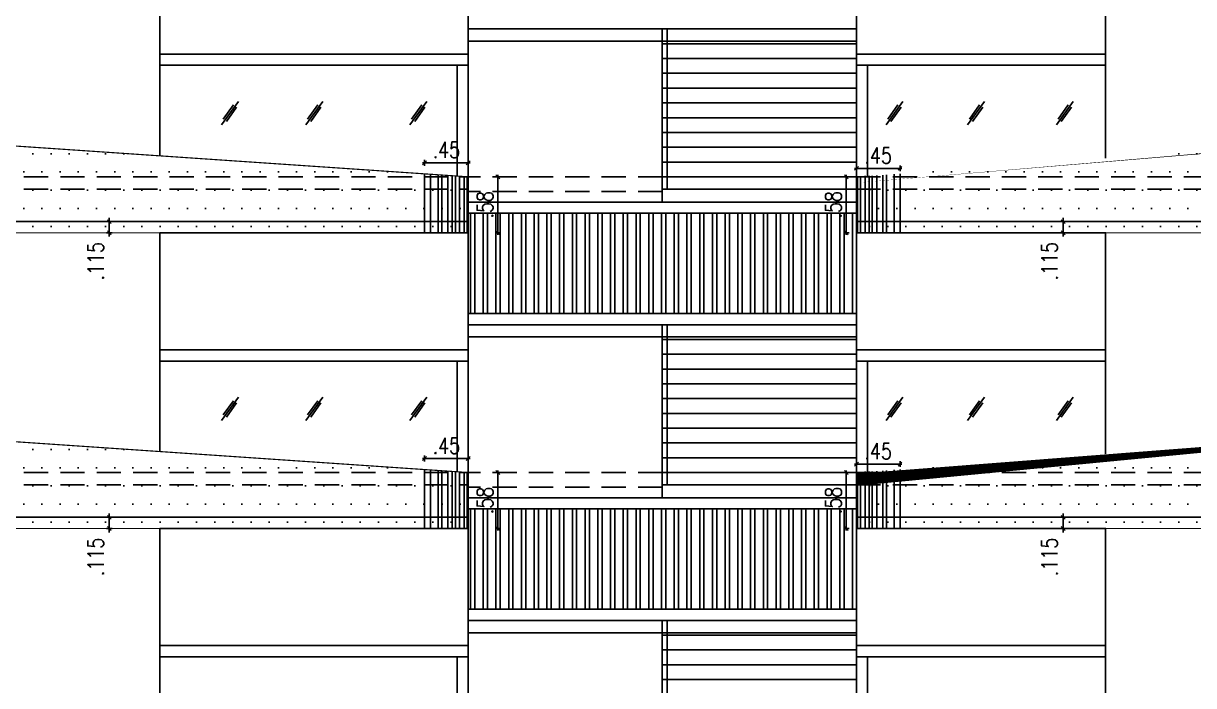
# Model space of a CAD drawing. Header units: inches. Extents: x 14331 to 14549, y 2557 to 2714.
# Drawn here: x 14415.55 to 14427.61, y 2660.94 to 2667.77 of the extents above; entities that cross this region are included whole.
import ezdxf

# ---------------------------------------------------------------- set-up
doc = ezdxf.new("R2010")
doc.units = ezdxf.units.IN
doc.header["$LTSCALE"] = 0.25
doc.header["$MEASUREMENT"] = 0
doc.header["$PDMODE"] = 35
doc.linetypes.add('1', pattern=[0])
doc.linetypes.add('DASHEDX2', pattern=[1.5, 1, -0.5])
for name, color, linetype in [('ELE.PROJ.', 1, 'Continuous'), ('GLASS WINDOW', 251, '1'), ('hatch', 251, 'Continuous'), ('proj-internal', 1, 'DASHEDX2'), ('Stair', 34, 'Continuous'), ('steel', 251, 'Continuous'), ('wall', 7, 'Continuous'), ('WORKING DIM', 7, 'Continuous')]:
    doc.layers.add(name, color=color, linetype=linetype)
doc.styles.add('romans', font='romans.shx', dxfattribs={"width": 0.8})
doc.dimstyles.new('121', dxfattribs={"dimscale": 0.1, "dimtxt": 1.65, "dimasz": 0.2, "dimexe": 0.03125, "dimexo": 0.25, "dimgap": 0.5, "dimtad": 1, "dimzin": 4, "dimdsep": 46, "dimtxsty": 'romans', "dimblk1": 'MINITICK', "dimblk2": 'MINITICK', "dimsah": 1, "dimcen": 1, "dimse1": 1, "dimse2": 1, "dimclrd": 252, "dimclre": 256, "dimclrt": 7, "dimadec": 3, "dimazin": 0, "dimtfac": 0.8, "dimtix": 1, "dimtmove": 2, "dimatfit": 3, "dimfxl": 0, "dimtolj": 1, "dimtzin": 3, "dimarcsym": 0})
pattern_1 = [(0, (-275.9190099544485, 23.37428098757437), (0.09375, 0.1875), [0, -0.1875])]
pattern_2 = [(0, (-275.9190099544503, 26.42428098757455), (0.09375, 0.1875), [0, -0.1875])]

# ---------------------------------------------------------------- blocks, each defined once
blk = doc.blocks.new('MINITICK')
at = {"color": 7}
for p, q in [((1, 1), (-1, -1)), ((-1, 0), (1, 0)), ((0, -1.5), (0, 1.5))]:
    blk.add_line(p, q, dxfattribs=at)
blk = doc.blocks.new('*D1351')
at = {"layer": 'Defpoints', "color": 0, "transparency": 16777216}
for p in [(14416.43182617976, 2662.675034405184), (14416.63120649905, 2662.675034405184), (14416.63120649905, 2662.560034405184)]:
    blk.add_point(p, dxfattribs=at)
at = {"layer": 'WORKING DIM', "color": 252, "lineweight": -2, "transparency": 16777216}
for p, q in [((14416.43182617976, 2662.695034405184), (14416.43182617976, 2662.715034405184)), ((14416.43182617976, 2662.560034405184), (14416.43182617976, 2662.675034405184)), ((14416.43182617976, 2662.540034405184), (14416.43182617976, 2662.520034405184))]:
    blk.add_line(p, q, dxfattribs=at)
at = {"layer": 'WORKING DIM', "color": 252, "lineweight": -2, "transparency": 16777216, "xscale": 0.02, "yscale": 0.02, "zscale": 0.02}
for p, rotation in [((14416.43182617976, 2662.675034405184), 270), ((14416.43182617976, 2662.560034405184), 90)]:
    blk.add_blockref('MINITICK', p, dxfattribs=dict(at, rotation=rotation))
at = {"layer": 'WORKING DIM', "color": 7, "transparency": 16777216, "insert": (14416.29182617976, 2662.266214339031), "char_height": 0.165, "attachment_point": 5, "rotation": 90, "style": 'romans'}
blk.add_mtext('\\A1;.115', dxfattribs=at)
blk = doc.blocks.new('*D1349')
at = {"layer": 'Defpoints', "color": 0, "transparency": 16777216}
for p in [(14420.13155822038, 2663.137066924359), (14420.43806580828, 2663.137066924359), (14420.13155822038, 2662.560034404048)]:
    blk.add_point(p, dxfattribs=at)
at = {"layer": 'WORKING DIM', "color": 252, "lineweight": -2, "transparency": 16777216}
blk.add_line((14420.43806580828, 2662.580034404048), (14420.43806580828, 2663.117066924359), dxfattribs=at)
at = {"layer": 'WORKING DIM', "color": 252, "lineweight": -2, "transparency": 16777216, "xscale": 0.02, "yscale": 0.02, "zscale": 0.02}
for p, rotation in [((14420.43806580828, 2663.137066924359), 90), ((14420.43806580828, 2662.560034404048), 270)]:
    blk.add_blockref('MINITICK', p, dxfattribs=dict(at, rotation=rotation))
at = {"layer": 'WORKING DIM', "color": 7, "transparency": 16777216, "insert": (14420.30556580828, 2662.848550664206), "char_height": 0.165, "attachment_point": 5, "rotation": 90, "style": 'romans'}
blk.add_mtext('\\A1;.58', dxfattribs=at)
blk = doc.blocks.new('*D1360')
at = {"layer": 'Defpoints', "color": 0, "transparency": 16777216}
for p in [(14420.13155822038, 2663.281254137013), (14419.68155822037, 2662.83144246744), (14420.13155822038, 2662.848550664204)]:
    blk.add_point(p, dxfattribs=at)
at = {"layer": 'WORKING DIM', "color": 252, "lineweight": -2, "transparency": 16777216}
blk.add_line((14419.70155822037, 2663.281254137013), (14420.11155822038, 2663.281254137013), dxfattribs=at)
at = {"layer": 'WORKING DIM', "color": 252, "lineweight": -2, "transparency": 16777216, "xscale": 0.02, "yscale": 0.02, "zscale": 0.02, "rotation": 180}
blk.add_blockref('MINITICK', (14419.68155822037, 2663.281254137013), dxfattribs=at)
at = {"layer": 'WORKING DIM', "color": 252, "lineweight": -2, "transparency": 16777216, "xscale": 0.02, "yscale": 0.02, "zscale": 0.02}
blk.add_blockref('MINITICK', (14420.13155822038, 2663.281254137013), dxfattribs=at)
at = {"layer": 'WORKING DIM', "color": 7, "transparency": 16777216, "insert": (14419.90655822038, 2663.413754137013), "char_height": 0.165, "attachment_point": 5, "style": 'romans'}
blk.add_mtext('\\A1;.45', dxfattribs=at)
blk = doc.blocks.new('*D1363')
at = {"layer": 'Defpoints', "color": 0, "transparency": 16777216}
for p in [(14424.13308260958, 2663.224054555608), (14424.13308260958, 2662.903789575291), (14424.58308260959, 2662.903789575291)]:
    blk.add_point(p, dxfattribs=at)
at = {"layer": 'WORKING DIM', "color": 252, "lineweight": -2, "transparency": 16777216}
blk.add_line((14424.56308260959, 2663.224054555608), (14424.15308260958, 2663.224054555608), dxfattribs=at)
at = {"layer": 'WORKING DIM', "color": 252, "lineweight": -2, "transparency": 16777216, "xscale": 0.02, "yscale": 0.02, "zscale": 0.02, "rotation": 180}
blk.add_blockref('MINITICK', (14424.13308260958, 2663.224054555608), dxfattribs=at)
at = {"layer": 'WORKING DIM', "color": 252, "lineweight": -2, "transparency": 16777216, "xscale": 0.02, "yscale": 0.02, "zscale": 0.02}
blk.add_blockref('MINITICK', (14424.58308260959, 2663.224054555608), dxfattribs=at)
at = {"layer": 'WORKING DIM', "color": 7, "transparency": 16777216, "insert": (14424.35808260959, 2663.356554555608), "char_height": 0.165, "attachment_point": 5, "style": 'romans'}
blk.add_mtext('\\A1;.45', dxfattribs=at)
blk = doc.blocks.new('*D1364')
at = {"layer": 'Defpoints', "color": 0, "transparency": 16777216}
for p in [(14424.13308260959, 2663.137066924359), (14424.02881389322, 2662.560034404048), (14424.13308260958, 2662.560034404048)]:
    blk.add_point(p, dxfattribs=at)
at = {"layer": 'WORKING DIM', "color": 252, "lineweight": -2, "transparency": 16777216}
blk.add_line((14424.02881389322, 2663.117066924359), (14424.02881389322, 2662.580034404048), dxfattribs=at)
at = {"layer": 'WORKING DIM', "color": 252, "lineweight": -2, "transparency": 16777216, "xscale": 0.02, "yscale": 0.02, "zscale": 0.02}
for p, rotation in [((14424.02881389322, 2663.137066924359), 90), ((14424.02881389322, 2662.560034404048), 270)]:
    blk.add_blockref('MINITICK', p, dxfattribs=dict(at, rotation=rotation))
at = {"layer": 'WORKING DIM', "color": 7, "transparency": 16777216, "insert": (14423.89631389322, 2662.848550664206), "char_height": 0.165, "attachment_point": 5, "rotation": 90, "style": 'romans'}
blk.add_mtext('\\A1;.58', dxfattribs=at)
blk = doc.blocks.new('*D1352')
at = {"layer": 'Defpoints', "color": 0, "transparency": 16777216}
for p in [(14426.26405724007, 2662.675034405184), (14426.46343755936, 2662.675034405184), (14426.46343755936, 2662.560034405184)]:
    blk.add_point(p, dxfattribs=at)
at = {"layer": 'WORKING DIM', "color": 252, "lineweight": -2, "transparency": 16777216}
for p, q in [((14426.26405724007, 2662.695034405184), (14426.26405724007, 2662.715034405184)), ((14426.26405724007, 2662.560034405184), (14426.26405724007, 2662.675034405184)), ((14426.26405724007, 2662.540034405184), (14426.26405724007, 2662.520034405184))]:
    blk.add_line(p, q, dxfattribs=at)
at = {"layer": 'WORKING DIM', "color": 252, "lineweight": -2, "transparency": 16777216, "xscale": 0.02, "yscale": 0.02, "zscale": 0.02}
for p, rotation in [((14426.26405724007, 2662.675034405184), 270), ((14426.26405724007, 2662.560034405184), 90)]:
    blk.add_blockref('MINITICK', p, dxfattribs=dict(at, rotation=rotation))
at = {"layer": 'WORKING DIM', "color": 7, "transparency": 16777216, "insert": (14426.12405724007, 2662.266214339031), "char_height": 0.165, "attachment_point": 5, "rotation": 90, "style": 'romans'}
blk.add_mtext('\\A1;.115', dxfattribs=at)
blk = doc.blocks.new('*D1367')
at = {"layer": 'Defpoints', "color": 0, "transparency": 16777216}
for p in [(14416.43182617976, 2665.725034405184), (14416.63120649905, 2665.725034405184), (14416.63120649905, 2665.610034405184)]:
    blk.add_point(p, dxfattribs=at)
at = {"layer": 'WORKING DIM', "color": 252, "lineweight": -2, "transparency": 16777216}
for p, q in [((14416.43182617976, 2665.745034405184), (14416.43182617976, 2665.765034405184)), ((14416.43182617976, 2665.610034405184), (14416.43182617976, 2665.725034405184)), ((14416.43182617976, 2665.590034405184), (14416.43182617976, 2665.570034405184))]:
    blk.add_line(p, q, dxfattribs=at)
at = {"layer": 'WORKING DIM', "color": 252, "lineweight": -2, "transparency": 16777216, "xscale": 0.02, "yscale": 0.02, "zscale": 0.02}
for p, rotation in [((14416.43182617976, 2665.725034405184), 270), ((14416.43182617976, 2665.610034405184), 90)]:
    blk.add_blockref('MINITICK', p, dxfattribs=dict(at, rotation=rotation))
at = {"layer": 'WORKING DIM', "color": 7, "transparency": 16777216, "insert": (14416.29182617976, 2665.316214339031), "char_height": 0.165, "attachment_point": 5, "rotation": 90, "style": 'romans'}
blk.add_mtext('\\A1;.115', dxfattribs=at)
blk = doc.blocks.new('*D1365')
at = {"layer": 'Defpoints', "color": 0, "transparency": 16777216}
for p in [(14420.13155822038, 2666.187066924359), (14420.43806580828, 2666.187066924359), (14420.13155822038, 2665.610034404048)]:
    blk.add_point(p, dxfattribs=at)
at = {"layer": 'WORKING DIM', "color": 252, "lineweight": -2, "transparency": 16777216}
blk.add_line((14420.43806580828, 2665.630034404048), (14420.43806580828, 2666.167066924359), dxfattribs=at)
at = {"layer": 'WORKING DIM', "color": 252, "lineweight": -2, "transparency": 16777216, "xscale": 0.02, "yscale": 0.02, "zscale": 0.02}
for p, rotation in [((14420.43806580828, 2666.187066924359), 90), ((14420.43806580828, 2665.610034404048), 270)]:
    blk.add_blockref('MINITICK', p, dxfattribs=dict(at, rotation=rotation))
at = {"layer": 'WORKING DIM', "color": 7, "transparency": 16777216, "insert": (14420.30556580828, 2665.898550664206), "char_height": 0.165, "attachment_point": 5, "rotation": 90, "style": 'romans'}
blk.add_mtext('\\A1;.58', dxfattribs=at)
blk = doc.blocks.new('*D1376')
at = {"layer": 'Defpoints', "color": 0, "transparency": 16777216}
for p in [(14420.13155822038, 2666.331254137013), (14420.13155822038, 2665.898550664204), (14419.68155822037, 2665.881442467441)]:
    blk.add_point(p, dxfattribs=at)
at = {"layer": 'WORKING DIM', "color": 252, "lineweight": -2, "transparency": 16777216}
blk.add_line((14419.70155822037, 2666.331254137013), (14420.11155822038, 2666.331254137013), dxfattribs=at)
at = {"layer": 'WORKING DIM', "color": 252, "lineweight": -2, "transparency": 16777216, "xscale": 0.02, "yscale": 0.02, "zscale": 0.02, "rotation": 180}
blk.add_blockref('MINITICK', (14419.68155822037, 2666.331254137013), dxfattribs=at)
at = {"layer": 'WORKING DIM', "color": 252, "lineweight": -2, "transparency": 16777216, "xscale": 0.02, "yscale": 0.02, "zscale": 0.02}
blk.add_blockref('MINITICK', (14420.13155822038, 2666.331254137013), dxfattribs=at)
at = {"layer": 'WORKING DIM', "color": 7, "transparency": 16777216, "insert": (14419.90655822038, 2666.463754137013), "char_height": 0.165, "attachment_point": 5, "style": 'romans'}
blk.add_mtext('\\A1;.45', dxfattribs=at)
blk = doc.blocks.new('*D1379')
at = {"layer": 'Defpoints', "color": 0, "transparency": 16777216}
for p in [(14424.13308260958, 2666.274054555608), (14424.13308260958, 2665.953789575291), (14424.58308260959, 2665.953789575291)]:
    blk.add_point(p, dxfattribs=at)
at = {"layer": 'WORKING DIM', "color": 252, "lineweight": -2, "transparency": 16777216}
blk.add_line((14424.56308260959, 2666.274054555608), (14424.15308260958, 2666.274054555608), dxfattribs=at)
at = {"layer": 'WORKING DIM', "color": 252, "lineweight": -2, "transparency": 16777216, "xscale": 0.02, "yscale": 0.02, "zscale": 0.02, "rotation": 180}
blk.add_blockref('MINITICK', (14424.13308260958, 2666.274054555608), dxfattribs=at)
at = {"layer": 'WORKING DIM', "color": 252, "lineweight": -2, "transparency": 16777216, "xscale": 0.02, "yscale": 0.02, "zscale": 0.02}
blk.add_blockref('MINITICK', (14424.58308260959, 2666.274054555608), dxfattribs=at)
at = {"layer": 'WORKING DIM', "color": 7, "transparency": 16777216, "insert": (14424.35808260959, 2666.406554555609), "char_height": 0.165, "attachment_point": 5, "style": 'romans'}
blk.add_mtext('\\A1;.45', dxfattribs=at)
blk = doc.blocks.new('*D1380')
at = {"layer": 'Defpoints', "color": 0, "transparency": 16777216}
for p in [(14424.13308260959, 2666.187066924359), (14424.02881389322, 2665.610034404048), (14424.13308260958, 2665.610034404048)]:
    blk.add_point(p, dxfattribs=at)
at = {"layer": 'WORKING DIM', "color": 252, "lineweight": -2, "transparency": 16777216}
blk.add_line((14424.02881389322, 2666.167066924359), (14424.02881389322, 2665.630034404048), dxfattribs=at)
at = {"layer": 'WORKING DIM', "color": 252, "lineweight": -2, "transparency": 16777216, "xscale": 0.02, "yscale": 0.02, "zscale": 0.02}
for p, rotation in [((14424.02881389322, 2666.187066924359), 90), ((14424.02881389322, 2665.610034404048), 270)]:
    blk.add_blockref('MINITICK', p, dxfattribs=dict(at, rotation=rotation))
at = {"layer": 'WORKING DIM', "color": 7, "transparency": 16777216, "insert": (14423.89631389322, 2665.898550664206), "char_height": 0.165, "attachment_point": 5, "rotation": 90, "style": 'romans'}
blk.add_mtext('\\A1;.58', dxfattribs=at)
blk = doc.blocks.new('*D1368')
at = {"layer": 'Defpoints', "color": 0, "transparency": 16777216}
for p in [(14426.26405724007, 2665.725034405184), (14426.46343755936, 2665.725034405184), (14426.46343755936, 2665.610034405184)]:
    blk.add_point(p, dxfattribs=at)
at = {"layer": 'WORKING DIM', "color": 252, "lineweight": -2, "transparency": 16777216}
for p, q in [((14426.26405724007, 2665.745034405184), (14426.26405724007, 2665.765034405184)), ((14426.26405724007, 2665.610034405184), (14426.26405724007, 2665.725034405184)), ((14426.26405724007, 2665.590034405184), (14426.26405724007, 2665.570034405184))]:
    blk.add_line(p, q, dxfattribs=at)
at = {"layer": 'WORKING DIM', "color": 252, "lineweight": -2, "transparency": 16777216, "xscale": 0.02, "yscale": 0.02, "zscale": 0.02}
for p, rotation in [((14426.26405724007, 2665.725034405184), 270), ((14426.26405724007, 2665.610034405184), 90)]:
    blk.add_blockref('MINITICK', p, dxfattribs=dict(at, rotation=rotation))
at = {"layer": 'WORKING DIM', "color": 7, "transparency": 16777216, "insert": (14426.12405724007, 2665.316214339031), "char_height": 0.165, "attachment_point": 5, "rotation": 90, "style": 'romans'}
blk.add_mtext('\\A1;.115', dxfattribs=at)

msp = doc.modelspace()

# ---------------------------------------------------------------- hatches: boundary and pattern name
at = {"layer": 'hatch', "true_color": 0xc7b399}
h = msp.add_hatch(dxfattribs=at)
h.set_pattern_fill('DOTS', color=253, scale=3)
h.set_pattern_definition(pattern_2)
h.paths.add_polyline_path([(14413.46369236853, 2666.640746449581), (14405.80228993145, 2666.640746449581), (14405.80228993145, 2665.610034404049), (14420.13155822038, 2665.610034404048), (14420.13155822038, 2666.187066924359)])
h = msp.add_hatch(dxfattribs=at)
h.set_pattern_fill('DOTS', color=253, scale=3)
h.set_pattern_definition(pattern_2)
h.paths.add_polyline_path([(14437.24283870373, 2666.640746449581), (14430.22997285187, 2666.640746449581), (14424.13308260959, 2666.187066924359), (14424.13308260958, 2665.610034404048), (14437.24283870373, 2665.610034404049)])
at = {"layer": 'hatch'}
h = msp.add_hatch(dxfattribs=at)
h.set_pattern_fill('ANSI32', color=8, scale=0.35, angle=45)
h.set_pattern_definition([(90, (-141.901008924784, 48.11093175197448), (-0.13125, 2.775557561562891e-17), []), (90, (-141.8572589248575, 48.15468175190108), (-0.13125, 2.775557561562891e-17), [])])
h.paths.add_polyline_path([(14420.13155822038, 2665.812066924354), (14420.13155822038, 2664.777066924354), (14424.13308260958, 2664.777066924354), (14424.13308260958, 2665.812066924354)])
at = {"layer": 'hatch', "true_color": 0xc7b399}
h = msp.add_hatch(dxfattribs=at)
h.set_pattern_fill('DOTS', color=253, scale=3)
h.set_pattern_definition(pattern_1)
h.paths.add_polyline_path([(14413.46369236853, 2663.590746449581), (14405.80228993145, 2663.590746449581), (14405.80228993145, 2662.560034404049), (14420.13155822038, 2662.560034404048), (14420.13155822038, 2663.137066924359)])
h = msp.add_hatch(dxfattribs=at)
h.set_pattern_fill('DOTS', color=253, scale=3)
h.set_pattern_definition(pattern_1)
h.paths.add_polyline_path([(14437.24283870373, 2663.590746449581), (14430.22997285187, 2663.590746449581), (14424.13308260959, 2663.137066924359), (14424.13308260958, 2662.560034404048), (14437.24283870373, 2662.560034404049)])
at = {"layer": 'hatch'}
h = msp.add_hatch(dxfattribs=at)
h.set_pattern_fill('ANSI32', color=8, scale=0.35, angle=45)
h.set_pattern_definition([(90, (-141.9010089247822, 45.06096427228567), (-0.13125, 2.775557561562891e-17), []), (90, (-141.8572589248556, 45.10471427221228), (-0.13125, 2.775557561562891e-17), [])])
h.paths.add_polyline_path([(14420.13155822038, 2662.762099444666), (14420.13155822038, 2661.727099444665), (14424.13308260958, 2661.727099444665), (14424.13308260958, 2662.762099444666)])

# ---------------------------------------------------------------- linework, layer by layer
at = {"layer": 'ELE.PROJ.', "color": 8}
for p, q in [((14419.68155822037, 2666.217684784839), (14419.68155822037, 2665.610034404048)), ((14419.74224408736, 2666.213555737265), (14419.74224408736, 2665.610034404048)), ((14419.82032786247, 2666.208242941416), (14419.82032786247, 2665.610034404048)), ((14419.8602772082, 2666.205524800318), (14419.8602772082, 2665.610034404048)), ((14419.921209906, 2666.201378958452), (14419.921209906, 2665.610034404048)), ((14419.9673666894, 2666.19823846522), (14419.9673666894, 2665.610034404048)), ((14420.00089789932, 2666.195957012093), (14420.00089789932, 2665.610034404048)), ((14420.0420054018, 2666.197945933433), (14420.0420054018, 2665.610034404048)), ((14420.09065975493, 2666.192035330533), (14420.09065975493, 2665.610034404048)), ((14420.11949597467, 2666.188532263837), (14420.11949597467, 2665.610034404048)), ((14424.14514485529, 2666.188532263837), (14424.14514485529, 2665.610034404048)), ((14424.17398107503, 2666.192035330533), (14424.17398107503, 2665.610034404048)), ((14424.22263542816, 2666.197945933433), (14424.22263542816, 2665.610034404048)), ((14424.26374293064, 2666.195957012093), (14424.26374293064, 2665.610034404048)), ((14424.29727414056, 2666.19823846522), (14424.29727414056, 2665.610034404048)), ((14424.34343092396, 2666.201378958452), (14424.34343092396, 2665.610034404048)), ((14424.40436362176, 2666.205524800318), (14424.40436362176, 2665.610034404048)), ((14424.4443129675, 2666.208242941416), (14424.4443129675, 2665.610034404048)), ((14424.5223967426, 2666.213555737265), (14424.5223967426, 2665.610034404048)), ((14424.58308260959, 2666.217684784839), (14424.58308260959, 2665.610034404048)), ((14419.68155822037, 2663.167684784839), (14419.68155822037, 2662.560034404048)), ((14419.74224408736, 2663.163555737265), (14419.74224408736, 2662.560034404048)), ((14419.82032786247, 2663.158242941416), (14419.82032786247, 2662.560034404048)), ((14419.8602772082, 2663.155524800318), (14419.8602772082, 2662.560034404048)), ((14419.921209906, 2663.151378958451), (14419.921209906, 2662.560034404048)), ((14419.9673666894, 2663.148238465219), (14419.9673666894, 2662.560034404048)), ((14420.00089789932, 2663.145957012093), (14420.00089789932, 2662.560034404048)), ((14420.0420054018, 2663.147945933433), (14420.0420054018, 2662.560034404048)), ((14420.09065975493, 2663.142035330533), (14420.09065975493, 2662.560034404048)), ((14420.11949597467, 2663.138532263837), (14420.11949597467, 2662.560034404048)), ((14424.14514485529, 2663.138532263837), (14424.14514485529, 2662.560034404048)), ((14424.17398107503, 2663.142035330533), (14424.17398107503, 2662.560034404048)), ((14424.22263542816, 2663.147945933433), (14424.22263542816, 2662.560034404048)), ((14424.26374293064, 2663.145957012093), (14424.26374293064, 2662.560034404048)), ((14424.29727414056, 2663.148238465219), (14424.29727414056, 2662.560034404048)), ((14424.34343092396, 2663.151378958451), (14424.34343092396, 2662.560034404048)), ((14424.40436362176, 2663.155524800318), (14424.40436362176, 2662.560034404048)), ((14424.4443129675, 2663.158242941416), (14424.4443129675, 2662.560034404048)), ((14424.5223967426, 2663.163555737265), (14424.5223967426, 2662.560034404048)), ((14424.58308260959, 2663.167684784839), (14424.58308260959, 2662.560034404048))]:
    msp.add_line(p, q, dxfattribs=at)
at = {"layer": 'ELE.PROJ.'}
for p, q in [((14420.13155822038, 2665.725034404048), (14405.35228993144, 2665.725034404048)), ((14437.69283870373, 2665.725034404059), (14424.13308260958, 2665.725034404059)), ((14420.13155822038, 2662.675034404048), (14405.35228993145, 2662.675034404048)), ((14437.69283870373, 2662.675034404058), (14424.13308260958, 2662.675034404058))]:
    msp.add_line(p, q, dxfattribs=at)
at = {"layer": 'ELE.PROJ.', "const_width": 0.012}
for points in [[(14420.13155822038, 2665.610034404048), (14405.35228993144, 2665.610034404049), (14405.35228993144, 2666.640746449581), (14413.46369236853, 2666.640746449581), (14420.13155822038, 2666.187066924359)], [(14424.13308260958, 2665.610034404048), (14437.69283870373, 2665.610034404049), (14437.69283870373, 2666.640746449581), (14430.22997285187, 2666.640746449581), (14424.13308260959, 2666.187066924359)], [(14420.13155822038, 2662.560034404048), (14405.35228993145, 2662.560034404049), (14405.35228993145, 2663.590746449581), (14413.46369236853, 2663.590746449581), (14420.13155822038, 2663.137066924359)], [(14424.13308260958, 2662.560034404048), (14437.69283870373, 2662.560034404049), (14437.69283870373, 2663.590746449581), (14430.22997285187, 2663.590746449581), (14424.13308260959, 2663.137066924359)]]:
    msp.add_lwpolyline(points, close=True, dxfattribs=at)
at = {"layer": 'GLASS WINDOW', "color": 4, "ltscale": 200}
for p, q in [((14417.76273677054, 2666.963981974654), (14417.58909094019, 2666.722510284682)), ((14417.71216550149, 2666.927914101257), (14417.60718720754, 2666.781931407629)), ((14417.74464050319, 2666.904560851705), (14417.63966220924, 2666.758578158077)), ((14418.63198391285, 2666.963981974654), (14418.45833808251, 2666.722510284682)), ((14418.58141264381, 2666.927914101257), (14418.47643434985, 2666.781931407629)), ((14418.61388764551, 2666.904560851705), (14418.50890935155, 2666.758578158077)), ((14419.70432193414, 2666.963981974654), (14419.53067610379, 2666.722510284682)), ((14419.65375066509, 2666.927914101257), (14419.54877237114, 2666.781931407629)), ((14419.6862256668, 2666.904560851705), (14419.58124737284, 2666.758578158077)), ((14424.61238098933, 2666.963981974654), (14424.43873515898, 2666.722510284682)), ((14424.56180972028, 2666.927914101257), (14424.45683142632, 2666.781931407629)), ((14424.59428472198, 2666.904560851705), (14424.48930642802, 2666.758578158077)), ((14425.45294061533, 2666.963981974654), (14425.27929478498, 2666.722510284682)), ((14425.40236934628, 2666.927914101257), (14425.29739105232, 2666.781931407629)), ((14425.43484434798, 2666.904560851705), (14425.32986605402, 2666.758578158077)), ((14426.36784413557, 2666.963981974654), (14426.19419830522, 2666.722510284682)), ((14426.31727286652, 2666.927914101257), (14426.21229457257, 2666.781931407629)), ((14426.34974786822, 2666.904560851705), (14426.24476957427, 2666.758578158077)), ((14417.76273677054, 2663.913949454343), (14417.58909094019, 2663.672477764371)), ((14417.71216550149, 2663.877881580946), (14417.60718720754, 2663.731898887318)), ((14417.74464050319, 2663.854528331395), (14417.63966220924, 2663.708545637767)), ((14418.63198391285, 2663.913949454343), (14418.45833808251, 2663.672477764371)), ((14418.58141264381, 2663.877881580946), (14418.47643434985, 2663.731898887318)), ((14418.61388764551, 2663.854528331395), (14418.50890935155, 2663.708545637767)), ((14419.70432193414, 2663.913949454343), (14419.53067610379, 2663.672477764371)), ((14419.65375066509, 2663.877881580946), (14419.54877237114, 2663.731898887318)), ((14419.6862256668, 2663.854528331395), (14419.58124737284, 2663.708545637767)), ((14424.61238098933, 2663.913949454343), (14424.43873515898, 2663.672477764371)), ((14424.56180972028, 2663.877881580946), (14424.45683142632, 2663.731898887318)), ((14424.59428472198, 2663.854528331395), (14424.48930642802, 2663.708545637767)), ((14425.45294061533, 2663.913949454343), (14425.27929478498, 2663.672477764371)), ((14425.40236934628, 2663.877881580946), (14425.29739105232, 2663.731898887318)), ((14425.43484434798, 2663.854528331395), (14425.32986605402, 2663.708545637767)), ((14426.36784413557, 2663.913949454343), (14426.19419830522, 2663.672477764371)), ((14426.31727286652, 2663.877881580946), (14426.21229457257, 2663.731898887318)), ((14426.34974786822, 2663.854528331395), (14426.24476957427, 2663.708545637767))]:
    msp.add_line(p, q, dxfattribs=at)
at = {"layer": 'proj-internal', "color": 251}
for p, q in [((14405.80228993145, 2666.187066924358), (14420.13155822037, 2666.187066924358)), ((14422.132320415, 2666.187066924355), (14420.13155822038, 2666.187066924355)), ((14424.13308260957, 2666.187066924358), (14437.24283870373, 2666.187066924358)), ((14405.80228993145, 2666.060034404047), (14420.13155822037, 2666.060034404047)), ((14422.132320415, 2666.034566924355), (14420.13155822038, 2666.034566924355)), ((14424.13308260957, 2666.060034404047), (14437.24283870373, 2666.060034404047)), ((14405.80228993145, 2663.137066924358), (14420.13155822038, 2663.137066924358)), ((14422.132320415, 2663.137099444666), (14420.13155822038, 2663.137099444666)), ((14424.13308260957, 2663.137066924357), (14437.24283870373, 2663.137066924358)), ((14405.80228993145, 2663.010034404047), (14420.13155822038, 2663.010034404047)), ((14424.13308260957, 2663.010034404047), (14437.24283870373, 2663.010034404047)), ((14422.132320415, 2662.984599444666), (14420.13155822038, 2662.984599444666))]:
    msp.add_line(p, q, dxfattribs=at)
at = {"layer": 'Stair', "ltscale": 10}
for p, q in [((14422.132320415, 2667.712066924355), (14424.13308260958, 2667.712066924355)), ((14422.132320415, 2666.060034404048), (14422.132320415, 2667.712066924355)), ((14422.132320415, 2667.559566924356), (14424.13308260958, 2667.559566924356)), ((14422.132320415, 2667.407066924356), (14424.13308260958, 2667.407066924356)), ((14422.132320415, 2667.254566924356), (14424.13308260958, 2667.254566924356)), ((14422.132320415, 2667.102066924357), (14424.13308260958, 2667.102066924357)), ((14422.132320415, 2666.949566924357), (14424.13308260958, 2666.949566924357)), ((14422.132320415, 2666.797066924357), (14424.13308260958, 2666.797066924357)), ((14422.132320415, 2666.644566924358), (14424.13308260958, 2666.644566924358)), ((14422.132320415, 2666.492066924358), (14424.13308260958, 2666.492066924358)), ((14422.132320415, 2666.339566924358), (14424.13308260958, 2666.339566924358)), ((14422.132320415, 2665.927066924354), (14422.132320415, 2666.187066924355)), ((14422.132320415, 2666.187066924358), (14424.13308260958, 2666.187066924358)), ((14422.132320415, 2664.662066924355), (14424.13308260958, 2664.662066924355)), ((14422.132320415, 2663.010034404047), (14422.132320415, 2664.662066924355)), ((14422.132320415, 2664.509566924356), (14424.13308260958, 2664.509566924356)), ((14422.132320415, 2664.357066924356), (14424.13308260958, 2664.357066924356)), ((14422.132320415, 2664.204566924356), (14424.13308260958, 2664.204566924356)), ((14422.132320415, 2664.052066924356), (14424.13308260958, 2664.052066924356)), ((14422.132320415, 2663.899566924357), (14424.13308260958, 2663.899566924357)), ((14422.132320415, 2663.747066924357), (14424.13308260958, 2663.747066924357)), ((14422.132320415, 2663.594566924357), (14424.13308260958, 2663.594566924357)), ((14422.132320415, 2663.442066924358), (14424.13308260958, 2663.442066924358)), ((14422.132320415, 2663.289566924358), (14424.13308260958, 2663.289566924358)), ((14422.132320415, 2662.877099444665), (14422.132320415, 2663.137099444666)), ((14422.132320415, 2663.137066924358), (14424.13308260958, 2663.137066924358)), ((14422.132320415, 2661.612099444666), (14424.13308260958, 2661.612099444666)), ((14422.132320415, 2659.960066924359), (14422.132320415, 2661.612099444666)), ((14422.132320415, 2661.459599444667), (14424.13308260958, 2661.459599444667)), ((14422.132320415, 2661.307099444667), (14424.13308260958, 2661.307099444667)), ((14422.132320415, 2661.154599444667), (14424.13308260958, 2661.154599444667)), ((14422.132320415, 2661.002099444668), (14424.13308260958, 2661.002099444668))]:
    msp.add_line(p, q, dxfattribs=at)
at = {"layer": 'steel', "ltscale": 10}
for p, q in [((14422.182320415, 2666.060034404048), (14422.182320415, 2667.712066924355)), ((14422.182320415, 2663.010034404047), (14422.182320415, 2664.662066924355)), ((14422.182320415, 2659.960066924359), (14422.182320415, 2661.612099444666))]:
    msp.add_line(p, q, dxfattribs=at)
at = {"layer": 'wall'}
for p, q in [((14420.13155822038, 2650.610066924358), (14420.13155822036, 2690.587034404048)), ((14424.13308260958, 2650.610066924358), (14424.13308260956, 2690.587034404047)), ((14424.13308260958, 2667.712066924355), (14420.13155822038, 2667.712066924355)), ((14424.13308260958, 2667.585066924358), (14420.13155822038, 2667.585066924358)), ((14416.95381431902, 2667.452099444669), (14420.13155822038, 2667.452099444669)), ((14426.70107041356, 2667.452099444669), (14424.13308260959, 2667.452099444669)), ((14416.95381431902, 2667.33709944467), (14420.13155822038, 2667.33709944467)), ((14420.01722895213, 2667.33709944467), (14420.01722895213, 2666.197816283847)), ((14426.70107041356, 2667.33709944467), (14424.13308260959, 2667.33709944467)), ((14424.24741187783, 2667.33709944467), (14424.24741187783, 2666.187099444669)), ((14422.132320415, 2666.060034404048), (14424.13308260958, 2666.060034404048)), ((14424.13308260958, 2665.927066924354), (14420.13155822038, 2665.927066924354)), ((14424.13308260958, 2665.812066924354), (14420.13155822038, 2665.812066924354)), ((14424.13308260958, 2664.777066924354), (14420.13155822038, 2664.777066924354)), ((14424.13308260958, 2664.662066924354), (14420.13155822038, 2664.662066924354)), ((14424.13308260958, 2664.535066924358), (14420.13155822038, 2664.535066924358)), ((14416.95381431902, 2664.402066924359), (14420.13155822038, 2664.402066924359)), ((14426.70107041356, 2664.402066924359), (14424.13308260959, 2664.402066924359)), ((14416.95381431902, 2664.287066924359), (14420.13155822038, 2664.287066924359)), ((14420.01722895213, 2664.287066924359), (14420.01722895213, 2663.147783763537)), ((14426.70107041356, 2664.287066924359), (14424.13308260959, 2664.287066924359)), ((14424.24741187783, 2664.287066924359), (14424.24741187783, 2663.137066924358)), ((14422.132320415, 2663.010034404047), (14424.13308260958, 2663.010034404047)), ((14424.13308260958, 2662.877099444665), (14420.13155822038, 2662.877099444665)), ((14424.13308260958, 2662.762099444666), (14420.13155822038, 2662.762099444666)), ((14424.13308260958, 2661.727099444665), (14420.13155822038, 2661.727099444665)), ((14424.13308260958, 2661.612099444666), (14420.13155822038, 2661.612099444666)), ((14424.13308260958, 2661.485099444669), (14420.13155822038, 2661.485099444669)), ((14416.95381431902, 2661.352066924358), (14420.13155822038, 2661.352066924358)), ((14426.70107041356, 2661.352066924358), (14424.13308260959, 2661.352066924358)), ((14416.95381431902, 2661.237066924359), (14420.13155822038, 2661.237066924359)), ((14420.01722895213, 2661.237066924359), (14420.01722895213, 2660.097783763536)), ((14426.70107041356, 2661.237066924359), (14424.13308260959, 2661.237066924359)), ((14424.24741187784, 2661.237066924359), (14424.24741187784, 2660.087066924358))]:
    msp.add_line(p, q, dxfattribs=at)
for points in [[(14416.95381431902, 2666.403312154476), (14416.95381431902, 2668.660066924359), (14420.13155822038, 2668.660066924358)], [(14426.70107041356, 2666.378187596398), (14426.70107041356, 2668.660066924359), (14424.13308260959, 2668.660066924358)], [(14416.95381431902, 2663.353279634165), (14416.95381431902, 2665.610034404048), (14420.13155822038, 2665.610034404048)], [(14426.70107041356, 2663.328155076087), (14426.70107041356, 2665.610034404048), (14424.13308260959, 2665.610034404048)], [(14416.95381431902, 2660.303279634165), (14416.95381431902, 2662.560034404048), (14420.13155822038, 2662.560034404048)], [(14426.70107041356, 2660.278155076087), (14426.70107041356, 2662.560034404048), (14424.13308260959, 2662.560034404048)]]:
    msp.add_lwpolyline(points, dxfattribs=at)

# ---------------------------------------------------------------- dimensions: what is measured, and where the dimension line sits
at = {"layer": 'WORKING DIM'}
for base, p1, p2, picture, middle in [((14420.13155822038, 2666.331254137013), (14419.68155822037, 2665.881442467441), (14420.13155822038, 2665.898550664204), '*D1376', (14419.90655822038, 2666.463754137013)), ((14424.13308260958, 2666.274054555608), (14424.58308260959, 2665.953789575291), (14424.13308260958, 2665.953789575291), '*D1379', (14424.35808260959, 2666.406554555609)), ((14420.13155822038, 2663.281254137013), (14419.68155822037, 2662.83144246744), (14420.13155822038, 2662.848550664204), '*D1360', (14419.90655822038, 2663.413754137013)), ((14424.13308260958, 2663.224054555608), (14424.58308260959, 2662.903789575291), (14424.13308260958, 2662.903789575291), '*D1363', (14424.35808260959, 2663.356554555608))]:
    dim = msp.add_linear_dim(base=base, p1=p1, p2=p2, dimstyle='121', override={"dimfxl": 0.18, "dimfxlon": 1}, dxfattribs=at)
    dim.commit()
    dim.dimension.update_dxf_attribs({"geometry": picture, "text_midpoint": middle})
for base, p1, p2, picture, middle in [((14420.43806580828, 2666.187066924359), (14420.13155822038, 2665.610034404048), (14420.13155822038, 2666.187066924359), '*D1365', (14420.30556580828, 2665.898550664206)), ((14424.02881389322, 2665.610034404048), (14424.13308260959, 2666.187066924359), (14424.13308260958, 2665.610034404048), '*D1380', (14423.89631389322, 2665.898550664206)), ((14420.43806580828, 2663.137066924359), (14420.13155822038, 2662.560034404048), (14420.13155822038, 2663.137066924359), '*D1349', (14420.30556580828, 2662.848550664206)), ((14424.02881389322, 2662.560034404048), (14424.13308260959, 2663.137066924359), (14424.13308260958, 2662.560034404048), '*D1364', (14423.89631389322, 2662.848550664206))]:
    dim = msp.add_linear_dim(base=base, p1=p1, p2=p2, angle=90, dimstyle='121', override={"dimfxl": 0.18, "dimfxlon": 1}, dxfattribs=at)
    dim.commit()
    dim.dimension.update_dxf_attribs({"geometry": picture, "text_midpoint": middle})
for base, p1, p2, picture, middle in [((14416.43182617976, 2665.725034405184), (14416.63120649905, 2665.610034405184), (14416.63120649905, 2665.725034405184), '*D1367', (14416.29182617976, 2665.316214339031)), ((14426.26405724007, 2665.725034405184), (14426.46343755936, 2665.610034405184), (14426.46343755936, 2665.725034405184), '*D1368', (14426.12405724007, 2665.316214339031)), ((14416.43182617976, 2662.675034405184), (14416.63120649905, 2662.560034405184), (14416.63120649905, 2662.675034405184), '*D1351', (14416.29182617976, 2662.266214339031)), ((14426.26405724007, 2662.675034405184), (14426.46343755936, 2662.560034405184), (14426.46343755936, 2662.675034405184), '*D1352', (14426.12405724007, 2662.266214339031))]:
    dim = msp.add_linear_dim(base=base, p1=p1, p2=p2, angle=90, text='.115', dimstyle='121', override={"dimfxl": 0.18, "dimfxlon": 1}, dxfattribs=at)
    dim.commit()
    dim.dimension.update_dxf_attribs({"geometry": picture, "text_midpoint": middle, "dimtype": 160})

doc.saveas('drawing.dxf')
